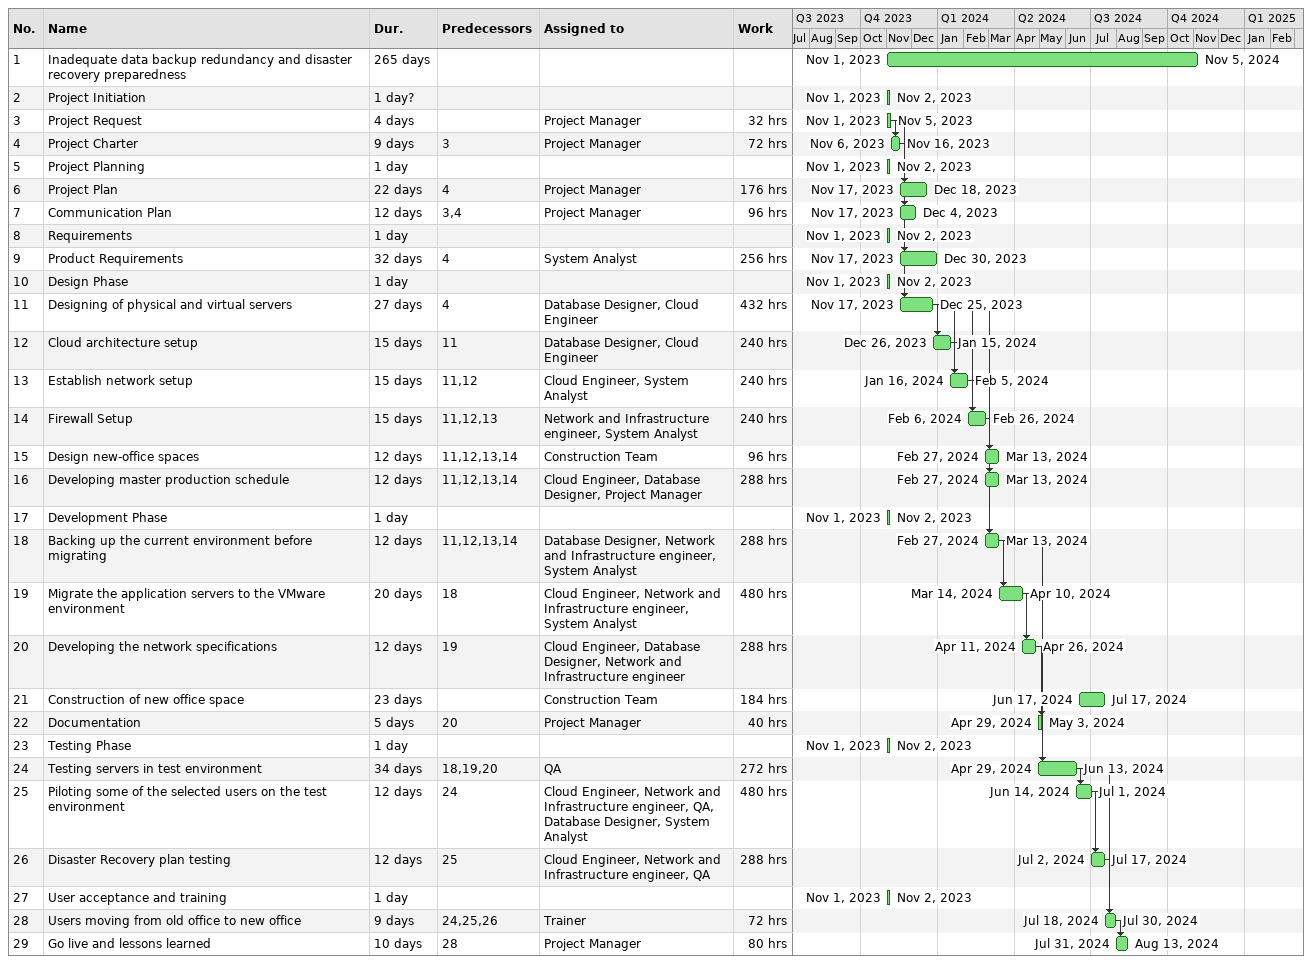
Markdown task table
| ID | Task | Duration | Start | Finish | Predecessors | Resources | Work (h) |
|---|---|---|---|---|---|---|---|
| 1 | Inadequate data backup redundancy and disaster recovery preparedness | 265d | 2023-11-01 | 2024-11-05 |  |  |  |
| 2 | Project Initiation | 1d? | 2023-11-01 | 2023-11-02 |  |  |  |
| 3 | Project Request | 4d | 2023-11-01 | 2023-11-05 |  | Project Manager | 32 |
| 4 | Project Charter | 9d | 2023-11-06 | 2023-11-16 | 3 | Project Manager | 72 |
| 5 | Project Planning | 1d | 2023-11-01 | 2023-11-02 |  |  |  |
| 6 | Project Plan | 22d | 2023-11-17 | 2023-12-18 | 4 | Project Manager | 176 |
| 7 | Communication Plan | 12d | 2023-11-17 | 2023-12-04 | 3, 4 | Project Manager | 96 |
| 8 | Requirements | 1d | 2023-11-01 | 2023-11-02 |  |  |  |
| 9 | Product Requirements | 32d | 2023-11-17 | 2023-12-30 | 4 | System Analyst | 256 |
| 10 | Design Phase | 1d | 2023-11-01 | 2023-11-02 |  |  |  |
| 11 | Designing of physical and virtual servers | 27d | 2023-11-17 | 2023-12-25 | 4 | Database Designer, Cloud Engineer | 432 |
| 12 | Cloud architecture setup | 15d | 2023-12-26 | 2024-01-15 | 11 | Database Designer, Cloud Engineer | 240 |
| 13 | Establish network setup | 15d | 2024-01-16 | 2024-02-05 | 11, 12 | Cloud Engineer, System Analyst | 240 |
| 14 | Firewall Setup | 15d | 2024-02-06 | 2024-02-26 | 11, 12, 13 | Network and Infrastructure engineer, System Analyst | 240 |
| 15 | Design new-office spaces | 12d | 2024-02-27 | 2024-03-13 | 11, 12, 13, 14 | Construction Team | 96 |
| 16 | Developing master production schedule | 12d | 2024-02-27 | 2024-03-13 | 11, 12, 13, 14 | Cloud Engineer, Database Designer, Project Manager | 288 |
| 17 | Development Phase | 1d | 2023-11-01 | 2023-11-02 |  |  |  |
| 18 | Backing up the current environment before migrating | 12d | 2024-02-27 | 2024-03-13 | 11, 12, 13, 14 | Database Designer, Network and Infrastructure engineer, System Analyst | 288 |
| 19 | Migrate the application servers to the VMware environment | 20d | 2024-03-14 | 2024-04-10 | 18 | Cloud Engineer, Network and Infrastructure engineer, System Analyst | 480 |
| 20 | Developing the network specifications | 12d | 2024-04-11 | 2024-04-26 | 19 | Cloud Engineer, Database Designer, Network and Infrastructure engineer | 288 |
| 21 | Construction of new office space | 23d | 2024-06-17 | 2024-07-17 |  | Construction Team | 184 |
| 22 | Documentation | 5d | 2024-04-29 | 2024-05-03 | 20 | Project Manager | 40 |
| 23 | Testing Phase | 1d | 2023-11-01 | 2023-11-02 |  |  |  |
| 24 | Testing servers in test environment | 34d | 2024-04-29 | 2024-06-13 | 18, 19, 20 | QA | 272 |
| 25 | Piloting some of the selected users on the test environment | 12d | 2024-06-14 | 2024-07-01 | 24 | Cloud Engineer, Network and Infrastructure engineer, QA, Database Designer, System Analyst | 480 |
| 26 | Disaster Recovery plan testing | 12d | 2024-07-02 | 2024-07-17 | 25 | Cloud Engineer, Network and Infrastructure engineer, QA | 288 |
| 27 | User acceptance and training | 1d | 2023-11-01 | 2023-11-02 |  |  |  |
| 28 | Users moving from old office to new office | 9d | 2024-07-18 | 2024-07-30 | 24, 25, 26 | Trainer | 72 |
| 29 | Go live and lessons learned | 10d | 2024-07-31 | 2024-08-13 | 28 | Project Manager | 80 |
